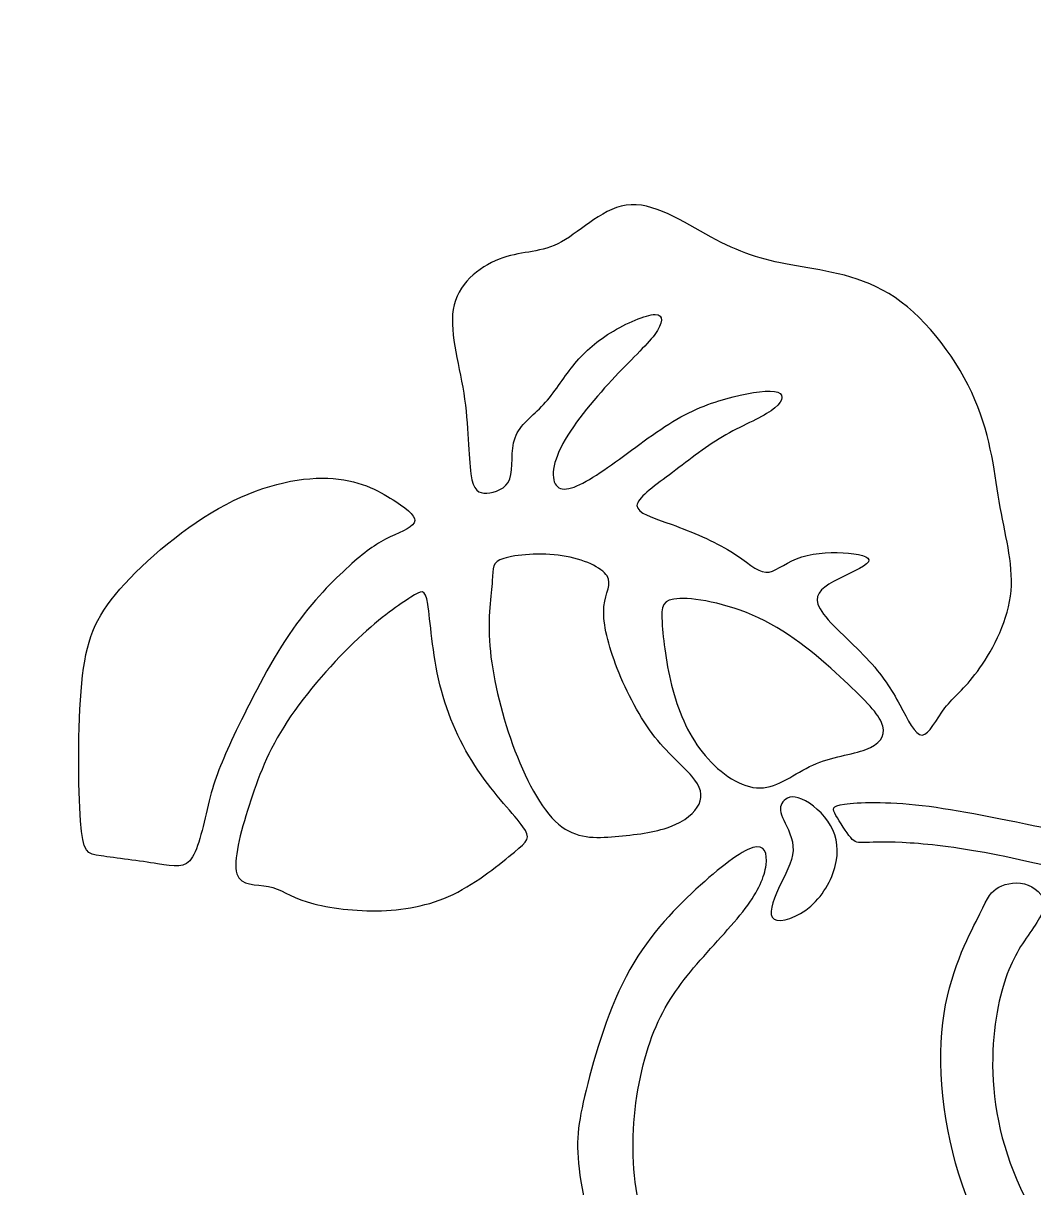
# Model space of a CAD drawing. Extents: x 0.5 to 20, y -0.3 to 15.2.
# Drawn here: x 14.206 to 16.017, y 4.227 to 6.314 of the extents above; entities that cross this region are included whole.
import ezdxf

# ---------------------------------------------------------------- set-up
doc = ezdxf.new("R2010")
doc.units = 0
doc.header["$MEASUREMENT"] = 0
doc.layers.add('LAYER_1', color=7, linetype='CONTINUOUS')

msp = doc.modelspace()

# ---------------------------------------------------------------- linework, layer by layer
at = {"layer": 'LAYER_1', "color": 250}
for points, knots in [([(15.63433, 0.77687), (15.63433, 0.77687), (0.50002, 0.77687), (0.50002, 0.77687), (0.50002, 0.77687), (0.50002, 0.77687), (0.50001, 0.77687), (0.50001, 0.77687), (0.50001, 0.77687), (0.50001, 0.77687), (0.5, 0.77687), (0.5, 0.77687), (0.5, 0.77687), (0.5, 0.77687), (0.5, 15.22313), (0.5, 15.22313), (0.5, 15.22313), (0.5, 15.22313), (19.07376, 15.22313), (19.07376, 15.22313), (19.07376, 15.22313), (19.07376, 15.22313), (19.07376, 7.82141), (19.07376, 7.82141)], [0, 0, 0, 0, 0.1428571, 0.1428571, 0.1428571, 0.1428571, 0.2857143, 0.2857143, 0.2857143, 0.2857143, 0.4285714, 0.4285714, 0.4285714, 0.4285714, 0.5714286, 0.5714286, 0.5714286, 0.5714286, 0.7142857, 0.7142857, 0.7142857, 0.7142857, 1, 1, 1, 1]), ([(15.63433, 1.1255), (15.63433, 1.1255), (0.7869, 1.1255), (0.7869, 1.1255), (0.7869, 1.1255), (0.7869, 1.1255), (0.78689, 1.1255), (0.78689, 1.1255), (0.78689, 1.1255), (0.78689, 1.1255), (0.78688, 1.1255), (0.78688, 1.1255), (0.78688, 1.1255), (0.78688, 1.1255), (0.78688, 14.8745), (0.78688, 14.8745), (0.78688, 14.8745), (0.78688, 14.8745), (18.78688, 14.8745), (18.78688, 14.8745), (18.78688, 14.8745), (18.78688, 14.8745), (18.78688, 7.82141), (18.78688, 7.82141)], [0, 0, 0, 0, 0.1428571, 0.1428571, 0.1428571, 0.1428571, 0.2857143, 0.2857143, 0.2857143, 0.2857143, 0.4285714, 0.4285714, 0.4285714, 0.4285714, 0.5714286, 0.5714286, 0.5714286, 0.5714286, 0.7142857, 0.7142857, 0.7142857, 0.7142857, 1, 1, 1, 1]), ([(16.05333, 4.8685), (15.95962, 4.88779), (15.88134, 4.90434), (15.81685, 4.91178), (15.81685, 4.91178), (15.75236, 4.91922), (15.70164, 4.91755), (15.67739, 4.91425), (15.67739, 4.91425), (15.65313, 4.91094), (15.65535, 4.90598), (15.66223, 4.89413), (15.66223, 4.89413), (15.66912, 4.88228), (15.68071, 4.86354), (15.6887, 4.85417), (15.6887, 4.85417), (15.69669, 4.8448), (15.7011, 4.8448), (15.71598, 4.84535), (15.71598, 4.84535), (15.73086, 4.8459), (15.75622, 4.847), (15.79507, 4.84452), (15.79507, 4.84452), (15.83393, 4.84204), (15.88631, 4.83597), (15.95245, 4.82275), (15.95245, 4.82275), (16.01859, 4.80952), (16.09853, 4.78912), (16.18369, 4.77176), (16.18369, 4.77176), (16.26885, 4.7544), (16.35926, 4.74006), (16.43973, 4.72188), (16.43973, 4.72188), (16.52021, 4.70369), (16.59078, 4.68163), (16.65416, 4.6764), (16.65416, 4.6764), (16.71755, 4.67116), (16.77378, 4.68274), (16.81401, 4.69348), (16.81401, 4.69348), (16.85425, 4.70423), (16.87851, 4.71416), (16.89642, 4.72353), (16.89642, 4.72353), (16.91433, 4.7329), (16.92592, 4.74172), (16.93776, 4.74145), (16.93776, 4.74145), (16.94961, 4.74117), (16.96175, 4.7318), (16.98324, 4.72491), (16.98324, 4.72491), (17.00473, 4.71802), (17.03561, 4.71361), (17.07446, 4.71801), (17.07446, 4.71801), (17.11332, 4.72242), (17.16018, 4.73566), (17.20372, 4.77286), (17.20372, 4.77286), (17.24727, 4.81006), (17.28751, 4.87126), (17.30763, 4.92693), (17.30763, 4.92693), (17.32775, 4.9826), (17.32775, 5.03276), (17.32362, 5.06776), (17.32362, 5.06776), (17.31949, 5.10276), (17.31121, 5.12262), (17.32471, 5.15265), (17.32471, 5.15265), (17.33822, 5.18269), (17.37351, 5.22294), (17.39279, 5.25876), (17.39279, 5.25876), (17.41208, 5.29459), (17.4154, 5.32601), (17.42035, 5.36128), (17.42035, 5.36128), (17.42531, 5.39656), (17.43194, 5.43571), (17.43717, 5.46519), (17.43717, 5.46519), (17.4424, 5.49468), (17.44627, 5.51454), (17.45922, 5.54182), (17.45922, 5.54182), (17.47217, 5.5691), (17.49422, 5.60384), (17.50938, 5.6347), (17.50938, 5.6347), (17.52454, 5.66557), (17.53281, 5.69258), (17.53887, 5.72069), (17.53887, 5.72069), (17.54493, 5.7488), (17.5488, 5.77802), (17.55623, 5.81357), (17.55623, 5.81357), (17.56367, 5.84912), (17.5747, 5.89102), (17.57525, 5.90948), (17.57525, 5.90948), (17.5758, 5.92795), (17.56588, 5.92299), (17.55238, 5.915), (17.55238, 5.915), (17.53887, 5.90701), (17.52178, 5.89597), (17.51214, 5.88413), (17.51214, 5.88413), (17.50249, 5.87228), (17.50028, 5.85959), (17.48899, 5.84775), (17.48899, 5.84775), (17.47769, 5.8359), (17.45728, 5.82487), (17.44736, 5.82267), (17.44736, 5.82267), (17.43744, 5.82046), (17.438, 5.82708), (17.43745, 5.8392), (17.43745, 5.8392), (17.4369, 5.85133), (17.43524, 5.86897), (17.43194, 5.89019), (17.43194, 5.89019), (17.42863, 5.91141), (17.42366, 5.93622), (17.42008, 5.97011), (17.42008, 5.97011), (17.4165, 6.00401), (17.41429, 6.04702), (17.40686, 6.06162), (17.40686, 6.06162), (17.39942, 6.07623), (17.38673, 6.06245), (17.37323, 6.0473), (17.37323, 6.0473), (17.35973, 6.03214), (17.34539, 6.01559), (17.33327, 5.99245), (17.33327, 5.99245), (17.32114, 5.9693), (17.31121, 5.93952), (17.30488, 5.90838), (17.30488, 5.90838), (17.29854, 5.87724), (17.29578, 5.84471), (17.29193, 5.83038), (17.29193, 5.83038), (17.28807, 5.81605), (17.2831, 5.81991), (17.2696, 5.82156), (17.2696, 5.82156), (17.2561, 5.82322), (17.23404, 5.82266), (17.21117, 5.82156), (17.21117, 5.82156), (17.1883, 5.82046), (17.16459, 5.8188), (17.13703, 5.82431), (17.13703, 5.82431), (17.10947, 5.82983), (17.07805, 5.84251), (17.06482, 5.84389), (17.06482, 5.84389), (17.05159, 5.84527), (17.05655, 5.83534), (17.0717, 5.81467), (17.0717, 5.81467), (17.08686, 5.794), (17.11223, 5.76258), (17.13675, 5.72593), (17.13675, 5.72593), (17.16128, 5.68927), (17.18499, 5.64737), (17.19821, 5.59253), (17.19821, 5.59253), (17.21144, 5.53768), (17.21421, 5.46988), (17.21118, 5.41449), (17.21118, 5.41449), (17.20814, 5.35909), (17.19932, 5.31609), (17.2018, 5.28137), (17.2018, 5.28137), (17.20428, 5.24664), (17.21806, 5.22018), (17.22853, 5.20199), (17.22853, 5.20199), (17.239, 5.1838), (17.24618, 5.17387), (17.24866, 5.14328), (17.24866, 5.14328), (17.25114, 5.11269), (17.24892, 5.06142), (17.24314, 5.01733), (17.24314, 5.01733), (17.23735, 4.97323), (17.22798, 4.9363), (17.21062, 4.90461), (17.21062, 4.90461), (17.19326, 4.87291), (17.16789, 4.84645), (17.13813, 4.82771), (17.13813, 4.82771), (17.10837, 4.80897), (17.07418, 4.79794), (17.04663, 4.79436), (17.04663, 4.79436), (17.01907, 4.79077), (16.99812, 4.79464), (16.98958, 4.80097), (16.98958, 4.80097), (16.98103, 4.80731), (16.9849, 4.81613), (16.99123, 4.82688), (16.99123, 4.82688), (16.99757, 4.83763), (17.00639, 4.85031), (17.01328, 4.86905), (17.01328, 4.86905), (17.02017, 4.88779), (17.02513, 4.9126), (17.02788, 4.94153), (17.02788, 4.94153), (17.03064, 4.97047), (17.0312, 5.00355), (17.03505, 5.02311), (17.03505, 5.02311), (17.03891, 5.04268), (17.04608, 5.04875), (17.05269, 5.06721), (17.05269, 5.06721), (17.0593, 5.08568), (17.06537, 5.11655), (17.06179, 5.16064), (17.06179, 5.16064), (17.05821, 5.20474), (17.04497, 5.26208), (17.03643, 5.30672), (17.03643, 5.30672), (17.02789, 5.35137), (17.02403, 5.38334), (17.02513, 5.41558), (17.02513, 5.41558), (17.02623, 5.44783), (17.0323, 5.48036), (17.03092, 5.49359), (17.03092, 5.49359), (17.02954, 5.50682), (17.02072, 5.50075), (17.0108, 5.49717), (17.0108, 5.49717), (17.00088, 5.49359), (16.98985, 5.49248), (16.97911, 5.48945), (16.97911, 5.48945), (16.96836, 5.48642), (16.95788, 5.48146), (16.95265, 5.48394), (16.95265, 5.48394), (16.94741, 5.48642), (16.94741, 5.49634), (16.94989, 5.51342), (16.94989, 5.51342), (16.95237, 5.53051), (16.95733, 5.55478), (16.9543, 5.58068), (16.9543, 5.58068), (16.95127, 5.60659), (16.94024, 5.63415), (16.93336, 5.65592), (16.93336, 5.65592), (16.92647, 5.67769), (16.9237, 5.69369), (16.91654, 5.7003), (16.91654, 5.7003), (16.90938, 5.70692), (16.89779, 5.70415), (16.89366, 5.69451), (16.89366, 5.69451), (16.88953, 5.68487), (16.89284, 5.66832), (16.89257, 5.65427), (16.89257, 5.65427), (16.89229, 5.64022), (16.88843, 5.62863), (16.89008, 5.61679), (16.89008, 5.61679), (16.89173, 5.60494), (16.89891, 5.5928), (16.90414, 5.56966), (16.90414, 5.56966), (16.90937, 5.54651), (16.91269, 5.51232), (16.90993, 5.50185), (16.90993, 5.50185), (16.90717, 5.49138), (16.89835, 5.50461), (16.88871, 5.51673), (16.88871, 5.51673), (16.87906, 5.52886), (16.86858, 5.53989), (16.85646, 5.54567), (16.85646, 5.54567), (16.84433, 5.55146), (16.83055, 5.55202), (16.82724, 5.54789), (16.82724, 5.54789), (16.82393, 5.54375), (16.83111, 5.53493), (16.83854, 5.51674), (16.83854, 5.51674), (16.84598, 5.49855), (16.85371, 5.47098), (16.85921, 5.44618), (16.85921, 5.44618), (16.86472, 5.42138), (16.86804, 5.39932), (16.86969, 5.3635), (16.86969, 5.3635), (16.87134, 5.32767), (16.87134, 5.27806), (16.87657, 5.23893), (16.87657, 5.23893), (16.88181, 5.19979), (16.89229, 5.17112), (16.89973, 5.1466), (16.89973, 5.1466), (16.90717, 5.12207), (16.91158, 5.10166), (16.91902, 5.08789), (16.91902, 5.08789), (16.92646, 5.07411), (16.93694, 5.06693), (16.94823, 5.05922), (16.94823, 5.05922), (16.95953, 5.05151), (16.97167, 5.04323), (16.97663, 5.03056), (16.97663, 5.03056), (16.98159, 5.01788), (16.97938, 5.00079), (16.97498, 4.97544), (16.97498, 4.97544), (16.97057, 4.95008), (16.96394, 4.91645), (16.95072, 4.88724), (16.95072, 4.88724), (16.93749, 4.85803), (16.91764, 4.83322), (16.88678, 4.81063), (16.88678, 4.81063), (16.85591, 4.78803), (16.81401, 4.76762), (16.7713, 4.75715), (16.7713, 4.75715), (16.72858, 4.74668), (16.68502, 4.74613), (16.61723, 4.75577), (16.61723, 4.75577), (16.54943, 4.76542), (16.45737, 4.78527), (16.35678, 4.80621), (16.35678, 4.80621), (16.25618, 4.82716), (16.14703, 4.84921), (16.05333, 4.8685)], [0, 0, 0, 0, 0.0105263, 0.0105263, 0.0105263, 0.0105263, 0.0210526, 0.0210526, 0.0210526, 0.0210526, 0.0315789, 0.0315789, 0.0315789, 0.0315789, 0.0421053, 0.0421053, 0.0421053, 0.0421053, 0.0526316, 0.0526316, 0.0526316, 0.0526316, 0.0631579, 0.0631579, 0.0631579, 0.0631579, 0.0736842, 0.0736842, 0.0736842, 0.0736842, 0.0842105, 0.0842105, 0.0842105, 0.0842105, 0.0947368, 0.0947368, 0.0947368, 0.0947368, 0.1052632, 0.1052632, 0.1052632, 0.1052632, 0.1157895, 0.1157895, 0.1157895, 0.1157895, 0.1263158, 0.1263158, 0.1263158, 0.1263158, 0.1368421, 0.1368421, 0.1368421, 0.1368421, 0.1473684, 0.1473684, 0.1473684, 0.1473684, 0.1578947, 0.1578947, 0.1578947, 0.1578947, 0.1684211, 0.1684211, 0.1684211, 0.1684211, 0.1789474, 0.1789474, 0.1789474, 0.1789474, 0.1894737, 0.1894737, 0.1894737, 0.1894737, 0.2, 0.2, 0.2, 0.2, 0.2105263, 0.2105263, 0.2105263, 0.2105263, 0.2210526, 0.2210526, 0.2210526, 0.2210526, 0.2315789, 0.2315789, 0.2315789, 0.2315789, 0.2421053, 0.2421053, 0.2421053, 0.2421053, 0.2526316, 0.2526316, 0.2526316, 0.2526316, 0.2631579, 0.2631579, 0.2631579, 0.2631579, 0.2736842, 0.2736842, 0.2736842, 0.2736842, 0.2842105, 0.2842105, 0.2842105, 0.2842105, 0.2947368, 0.2947368, 0.2947368, 0.2947368, 0.3052632, 0.3052632, 0.3052632, 0.3052632, 0.3157895, 0.3157895, 0.3157895, 0.3157895, 0.3263158, 0.3263158, 0.3263158, 0.3263158, 0.3368421, 0.3368421, 0.3368421, 0.3368421, 0.3473684, 0.3473684, 0.3473684, 0.3473684, 0.3578947, 0.3578947, 0.3578947, 0.3578947, 0.3684211, 0.3684211, 0.3684211, 0.3684211, 0.3789474, 0.3789474, 0.3789474, 0.3789474, 0.3894737, 0.3894737, 0.3894737, 0.3894737, 0.4, 0.4, 0.4, 0.4, 0.4105263, 0.4105263, 0.4105263, 0.4105263, 0.4210526, 0.4210526, 0.4210526, 0.4210526, 0.4315789, 0.4315789, 0.4315789, 0.4315789, 0.4421053, 0.4421053, 0.4421053, 0.4421053, 0.4526316, 0.4526316, 0.4526316, 0.4526316, 0.4631579, 0.4631579, 0.4631579, 0.4631579, 0.4736842, 0.4736842, 0.4736842, 0.4736842, 0.4842105, 0.4842105, 0.4842105, 0.4842105, 0.4947368, 0.4947368, 0.4947368, 0.4947368, 0.5052632, 0.5052632, 0.5052632, 0.5052632, 0.5157895, 0.5157895, 0.5157895, 0.5157895, 0.5263158, 0.5263158, 0.5263158, 0.5263158, 0.5368421, 0.5368421, 0.5368421, 0.5368421, 0.5473684, 0.5473684, 0.5473684, 0.5473684, 0.5578947, 0.5578947, 0.5578947, 0.5578947, 0.5684211, 0.5684211, 0.5684211, 0.5684211, 0.5789474, 0.5789474, 0.5789474, 0.5789474, 0.5894737, 0.5894737, 0.5894737, 0.5894737, 0.6, 0.6, 0.6, 0.6, 0.6105263, 0.6105263, 0.6105263, 0.6105263, 0.6210526, 0.6210526, 0.6210526, 0.6210526, 0.6315789, 0.6315789, 0.6315789, 0.6315789, 0.6421053, 0.6421053, 0.6421053, 0.6421053, 0.6526316, 0.6526316, 0.6526316, 0.6526316, 0.6631579, 0.6631579, 0.6631579, 0.6631579, 0.6736842, 0.6736842, 0.6736842, 0.6736842, 0.6842105, 0.6842105, 0.6842105, 0.6842105, 0.6947368, 0.6947368, 0.6947368, 0.6947368, 0.7052632, 0.7052632, 0.7052632, 0.7052632, 0.7157895, 0.7157895, 0.7157895, 0.7157895, 0.7263158, 0.7263158, 0.7263158, 0.7263158, 0.7368421, 0.7368421, 0.7368421, 0.7368421, 0.7473684, 0.7473684, 0.7473684, 0.7473684, 0.7578947, 0.7578947, 0.7578947, 0.7578947, 0.7684211, 0.7684211, 0.7684211, 0.7684211, 0.7789474, 0.7789474, 0.7789474, 0.7789474, 0.7894737, 0.7894737, 0.7894737, 0.7894737, 0.8, 0.8, 0.8, 0.8, 0.8105263, 0.8105263, 0.8105263, 0.8105263, 0.8210526, 0.8210526, 0.8210526, 0.8210526, 0.8315789, 0.8315789, 0.8315789, 0.8315789, 0.8421053, 0.8421053, 0.8421053, 0.8421053, 0.8526316, 0.8526316, 0.8526316, 0.8526316, 0.8631579, 0.8631579, 0.8631579, 0.8631579, 0.8736842, 0.8736842, 0.8736842, 0.8736842, 0.8842105, 0.8842105, 0.8842105, 0.8842105, 0.8947368, 0.8947368, 0.8947368, 0.8947368, 0.9052632, 0.9052632, 0.9052632, 0.9052632, 0.9157895, 0.9157895, 0.9157895, 0.9157895, 0.9263158, 0.9263158, 0.9263158, 0.9263158, 0.9368421, 0.9368421, 0.9368421, 0.9368421, 0.9473684, 0.9473684, 0.9473684, 0.9473684, 0.9578947, 0.9578947, 0.9578947, 0.9578947, 0.9684211, 0.9684211, 0.9684211, 0.9684211, 0.9789474, 0.9789474, 0.9789474, 0.9789474, 1, 1, 1, 1]), ([(15.00791, 5.50604), (15.0035, 5.53663), (15.00406, 5.59342), (14.99497, 5.65074), (14.99497, 5.65074), (14.98587, 5.70806), (14.96712, 5.76595), (14.97787, 5.80921), (14.97787, 5.80921), (14.98862, 5.85248), (15.02886, 5.88115), (15.06524, 5.89355), (15.06524, 5.89355), (15.10162, 5.90596), (15.13415, 5.90209), (15.17053, 5.92221), (15.17053, 5.92221), (15.20691, 5.94233), (15.24715, 5.98644), (15.2951, 5.98864), (15.2951, 5.98864), (15.34306, 5.99084), (15.39874, 5.95115), (15.44752, 5.92552), (15.44752, 5.92552), (15.4963, 5.89989), (15.53819, 5.88831), (15.59138, 5.87895), (15.59138, 5.87895), (15.64457, 5.86958), (15.70907, 5.8624), (15.76832, 5.82217), (15.76832, 5.82217), (15.82758, 5.78193), (15.8816, 5.70861), (15.91136, 5.63916), (15.91136, 5.63916), (15.94113, 5.56971), (15.94665, 5.50411), (15.95684, 5.44624), (15.95684, 5.44624), (15.96704, 5.38836), (15.98193, 5.33819), (15.97504, 5.28721), (15.97504, 5.28721), (15.96815, 5.23622), (15.93948, 5.1844), (15.91578, 5.15216), (15.91578, 5.15216), (15.89208, 5.11991), (15.87333, 5.10723), (15.85763, 5.08684), (15.85763, 5.08684), (15.84192, 5.06644), (15.82923, 5.03833), (15.81656, 5.03806), (15.81656, 5.03806), (15.80388, 5.03778), (15.7912, 5.06534), (15.7766, 5.09235), (15.7766, 5.09235), (15.76199, 5.11936), (15.74544, 5.14582), (15.71678, 5.17613), (15.71678, 5.17613), (15.68812, 5.20645), (15.64733, 5.24063), (15.63383, 5.26405), (15.63383, 5.26405), (15.62032, 5.28748), (15.6341, 5.30016), (15.6578, 5.31311), (15.6578, 5.31311), (15.6815, 5.32607), (15.71514, 5.3393), (15.72037, 5.34867), (15.72037, 5.34867), (15.72561, 5.35804), (15.70245, 5.36355), (15.67489, 5.36493), (15.67489, 5.36493), (15.64733, 5.36631), (15.61536, 5.36354), (15.59166, 5.35418), (15.59166, 5.35418), (15.56796, 5.34481), (15.55252, 5.32882), (15.53627, 5.32992), (15.53627, 5.32992), (15.52001, 5.33103), (15.50291, 5.34922), (15.4737, 5.36713), (15.4737, 5.36713), (15.44449, 5.38505), (15.40314, 5.40269), (15.36842, 5.41536), (15.36842, 5.41536), (15.33369, 5.42804), (15.30557, 5.43577), (15.30557, 5.44927), (15.30557, 5.44927), (15.30557, 5.46277), (15.33369, 5.48207), (15.36373, 5.50466), (15.36373, 5.50466), (15.39377, 5.52726), (15.42574, 5.55318), (15.45881, 5.57274), (15.45881, 5.57274), (15.49188, 5.59231), (15.52607, 5.60554), (15.54591, 5.61932), (15.54591, 5.61932), (15.56575, 5.6331), (15.57127, 5.64743), (15.55777, 5.65239), (15.55777, 5.65239), (15.54426, 5.65735), (15.51173, 5.65294), (15.47784, 5.6444), (15.47784, 5.6444), (15.44394, 5.63586), (15.40865, 5.62317), (15.37007, 5.60003), (15.37007, 5.60003), (15.33149, 5.57688), (15.28959, 5.54324), (15.25294, 5.51762), (15.25294, 5.51762), (15.21628, 5.49199), (15.18486, 5.47434), (15.16833, 5.48013), (15.16833, 5.48013), (15.15179, 5.48592), (15.15013, 5.51514), (15.16887, 5.55317), (15.16887, 5.55317), (15.18761, 5.5912), (15.22676, 5.63806), (15.26038, 5.67416), (15.26038, 5.67416), (15.294, 5.71026), (15.32211, 5.73563), (15.33726, 5.75602), (15.33726, 5.75602), (15.35242, 5.77641), (15.35464, 5.79185), (15.3381, 5.79185), (15.3381, 5.79185), (15.32156, 5.79185), (15.28628, 5.77641), (15.25817, 5.75905), (15.25817, 5.75905), (15.23006, 5.74169), (15.20911, 5.72239), (15.19093, 5.6998), (15.19093, 5.6998), (15.17274, 5.6772), (15.15729, 5.65128), (15.138, 5.63062), (15.138, 5.63062), (15.11871, 5.60995), (15.09556, 5.59451), (15.08702, 5.57109), (15.08702, 5.57109), (15.07847, 5.54766), (15.08454, 5.51624), (15.07765, 5.4975), (15.07765, 5.4975), (15.07076, 5.47876), (15.05091, 5.47269), (15.03631, 5.47187), (15.03631, 5.47187), (15.0217, 5.47104), (15.01232, 5.47545), (15.00791, 5.50604)], [0, 0, 0, 0, 0.0222222, 0.0222222, 0.0222222, 0.0222222, 0.0444444, 0.0444444, 0.0444444, 0.0444444, 0.0666667, 0.0666667, 0.0666667, 0.0666667, 0.0888889, 0.0888889, 0.0888889, 0.0888889, 0.1111111, 0.1111111, 0.1111111, 0.1111111, 0.1333333, 0.1333333, 0.1333333, 0.1333333, 0.1555556, 0.1555556, 0.1555556, 0.1555556, 0.1777778, 0.1777778, 0.1777778, 0.1777778, 0.2, 0.2, 0.2, 0.2, 0.2222222, 0.2222222, 0.2222222, 0.2222222, 0.2444444, 0.2444444, 0.2444444, 0.2444444, 0.2666667, 0.2666667, 0.2666667, 0.2666667, 0.2888889, 0.2888889, 0.2888889, 0.2888889, 0.3111111, 0.3111111, 0.3111111, 0.3111111, 0.3333333, 0.3333333, 0.3333333, 0.3333333, 0.3555556, 0.3555556, 0.3555556, 0.3555556, 0.3777778, 0.3777778, 0.3777778, 0.3777778, 0.4, 0.4, 0.4, 0.4, 0.4222222, 0.4222222, 0.4222222, 0.4222222, 0.4444444, 0.4444444, 0.4444444, 0.4444444, 0.4666667, 0.4666667, 0.4666667, 0.4666667, 0.4888889, 0.4888889, 0.4888889, 0.4888889, 0.5111111, 0.5111111, 0.5111111, 0.5111111, 0.5333333, 0.5333333, 0.5333333, 0.5333333, 0.5555556, 0.5555556, 0.5555556, 0.5555556, 0.5777778, 0.5777778, 0.5777778, 0.5777778, 0.6, 0.6, 0.6, 0.6, 0.6222222, 0.6222222, 0.6222222, 0.6222222, 0.6444444, 0.6444444, 0.6444444, 0.6444444, 0.6666667, 0.6666667, 0.6666667, 0.6666667, 0.6888889, 0.6888889, 0.6888889, 0.6888889, 0.7111111, 0.7111111, 0.7111111, 0.7111111, 0.7333333, 0.7333333, 0.7333333, 0.7333333, 0.7555556, 0.7555556, 0.7555556, 0.7555556, 0.7777778, 0.7777778, 0.7777778, 0.7777778, 0.8, 0.8, 0.8, 0.8, 0.8222222, 0.8222222, 0.8222222, 0.8222222, 0.8444444, 0.8444444, 0.8444444, 0.8444444, 0.8666667, 0.8666667, 0.8666667, 0.8666667, 0.8888889, 0.8888889, 0.8888889, 0.8888889, 0.9111111, 0.9111111, 0.9111111, 0.9111111, 0.9333333, 0.9333333, 0.9333333, 0.9333333, 0.9555556, 0.9555556, 0.9555556, 0.9555556, 1, 1, 1, 1]), ([(14.87315, 5.45643), (14.84862, 5.47269), (14.81333, 5.49364), (14.76125, 5.49777), (14.76125, 5.49777), (14.70916, 5.50191), (14.64025, 5.48922), (14.56887, 5.45147), (14.56887, 5.45147), (14.49749, 5.41371), (14.42362, 5.35087), (14.3787, 5.29933), (14.3787, 5.29933), (14.33378, 5.24779), (14.31778, 5.20755), (14.31034, 5.13093), (14.31034, 5.13093), (14.3029, 5.05431), (14.30401, 4.94131), (14.30814, 4.88399), (14.30814, 4.88399), (14.31227, 4.82666), (14.31945, 4.825), (14.34507, 4.82142), (14.34507, 4.82142), (14.3707, 4.81784), (14.41481, 4.81232), (14.44607, 4.80739), (14.44607, 4.80739), (14.47734, 4.80246), (14.49579, 4.7981), (14.50901, 4.81959), (14.50901, 4.81959), (14.52224, 4.84109), (14.53025, 4.88843), (14.54059, 4.92726), (14.54059, 4.92726), (14.55094, 4.96609), (14.56363, 4.99643), (14.58733, 5.04604), (14.58733, 5.04604), (14.61103, 5.09565), (14.64577, 5.16456), (14.68187, 5.21802), (14.68187, 5.21802), (14.71797, 5.27149), (14.75546, 5.30953), (14.78412, 5.33598), (14.78412, 5.33598), (14.81278, 5.36244), (14.83263, 5.37733), (14.85467, 5.3889), (14.85467, 5.3889), (14.87672, 5.40048), (14.90098, 5.40875), (14.90621, 5.41867), (14.90621, 5.41867), (14.91145, 5.42859), (14.89767, 5.44018), (14.87315, 5.45643)], [0, 0, 0, 0, 0.0625, 0.0625, 0.0625, 0.0625, 0.125, 0.125, 0.125, 0.125, 0.1875, 0.1875, 0.1875, 0.1875, 0.25, 0.25, 0.25, 0.25, 0.3125, 0.3125, 0.3125, 0.3125, 0.375, 0.375, 0.375, 0.375, 0.4375, 0.4375, 0.4375, 0.4375, 0.5, 0.5, 0.5, 0.5, 0.5625, 0.5625, 0.5625, 0.5625, 0.625, 0.625, 0.625, 0.625, 0.6875, 0.6875, 0.6875, 0.6875, 0.75, 0.75, 0.75, 0.75, 0.8125, 0.8125, 0.8125, 0.8125, 0.875, 0.875, 0.875, 0.875, 1, 1, 1, 1]), ([(15.06661, 5.35473), (15.08784, 5.36134), (15.13304, 5.36521), (15.17162, 5.35942), (15.17162, 5.35942), (15.21021, 5.35363), (15.24219, 5.33819), (15.25183, 5.32331), (15.25183, 5.32331), (15.26148, 5.30843), (15.2488, 5.29409), (15.24632, 5.26874), (15.24632, 5.26874), (15.24383, 5.24338), (15.25156, 5.207), (15.26726, 5.16511), (15.26726, 5.16511), (15.28297, 5.12322), (15.30668, 5.07581), (15.33286, 5.04081), (15.33286, 5.04081), (15.35904, 5.00581), (15.38771, 4.98321), (15.40397, 4.9642), (15.40397, 4.9642), (15.42023, 4.94518), (15.42409, 4.92973), (15.41693, 4.9143), (15.41693, 4.9143), (15.40976, 4.89887), (15.39157, 4.88343), (15.36456, 4.87351), (15.36456, 4.87351), (15.33755, 4.86359), (15.30172, 4.85918), (15.26645, 4.85615), (15.26645, 4.85615), (15.23117, 4.85312), (15.19643, 4.85146), (15.16474, 4.87847), (15.16474, 4.87847), (15.13305, 4.90548), (15.10438, 4.96116), (15.08261, 5.02124), (15.08261, 5.02124), (15.06084, 5.08132), (15.04595, 5.14582), (15.04182, 5.1979), (15.04182, 5.1979), (15.03768, 5.24999), (15.0443, 5.28969), (15.04623, 5.31421), (15.04623, 5.31421), (15.04816, 5.33874), (15.04539, 5.34812), (15.06661, 5.35473)], [0, 0, 0, 0, 0.0666667, 0.0666667, 0.0666667, 0.0666667, 0.1333333, 0.1333333, 0.1333333, 0.1333333, 0.2, 0.2, 0.2, 0.2, 0.2666667, 0.2666667, 0.2666667, 0.2666667, 0.3333333, 0.3333333, 0.3333333, 0.3333333, 0.4, 0.4, 0.4, 0.4, 0.4666667, 0.4666667, 0.4666667, 0.4666667, 0.5333333, 0.5333333, 0.5333333, 0.5333333, 0.6, 0.6, 0.6, 0.6, 0.6666667, 0.6666667, 0.6666667, 0.6666667, 0.7333333, 0.7333333, 0.7333333, 0.7333333, 0.8, 0.8, 0.8, 0.8, 0.8666667, 0.8666667, 0.8666667, 0.8666667, 1, 1, 1, 1]), ([(14.93047, 5.27288), (14.93515, 5.24449), (14.93847, 5.1844), (14.95224, 5.12818), (14.95224, 5.12818), (14.96602, 5.07196), (14.99028, 5.01958), (15.02032, 4.97521), (15.02032, 4.97521), (15.05036, 4.93084), (15.08619, 4.89446), (15.10107, 4.87379), (15.10107, 4.87379), (15.11596, 4.85312), (15.10989, 4.84816), (15.08592, 4.82832), (15.08592, 4.82832), (15.06194, 4.80847), (15.02004, 4.77374), (14.97595, 4.75252), (14.97595, 4.75252), (14.93185, 4.7313), (14.88554, 4.72357), (14.83897, 4.72302), (14.83897, 4.72302), (14.79239, 4.72247), (14.74553, 4.7291), (14.71412, 4.73901), (14.71412, 4.73901), (14.6827, 4.74893), (14.6667, 4.76217), (14.64493, 4.76658), (14.64493, 4.76658), (14.62316, 4.77099), (14.5956, 4.76657), (14.58844, 4.78945), (14.58844, 4.78945), (14.58127, 4.81233), (14.5945, 4.86249), (14.61021, 4.91182), (14.61021, 4.91182), (14.62592, 4.96115), (14.64411, 5.00967), (14.67856, 5.0623), (14.67856, 5.0623), (14.71301, 5.11494), (14.76373, 5.17173), (14.80562, 5.21114), (14.80562, 5.21114), (14.84751, 5.25055), (14.88059, 5.2726), (14.90015, 5.28527), (14.90015, 5.28527), (14.91972, 5.29795), (14.92579, 5.30127), (14.93047, 5.27288)], [0, 0, 0, 0, 0.0666667, 0.0666667, 0.0666667, 0.0666667, 0.1333333, 0.1333333, 0.1333333, 0.1333333, 0.2, 0.2, 0.2, 0.2, 0.2666667, 0.2666667, 0.2666667, 0.2666667, 0.3333333, 0.3333333, 0.3333333, 0.3333333, 0.4, 0.4, 0.4, 0.4, 0.4666667, 0.4666667, 0.4666667, 0.4666667, 0.5333333, 0.5333333, 0.5333333, 0.5333333, 0.6, 0.6, 0.6, 0.6, 0.6666667, 0.6666667, 0.6666667, 0.6666667, 0.7333333, 0.7333333, 0.7333333, 0.7333333, 0.8, 0.8, 0.8, 0.8, 0.8666667, 0.8666667, 0.8666667, 0.8666667, 1, 1, 1, 1]), ([(15.38219, 5.2828), (15.41416, 5.28363), (15.47646, 5.27259), (15.53461, 5.24283), (15.53461, 5.24283), (15.59276, 5.21307), (15.64678, 5.16455), (15.68398, 5.12928), (15.68398, 5.12928), (15.72119, 5.094), (15.7416, 5.07195), (15.74628, 5.05376), (15.74628, 5.05376), (15.75097, 5.03557), (15.73993, 5.02124), (15.71568, 5.01215), (15.71568, 5.01215), (15.69143, 5.00305), (15.65395, 4.99919), (15.62088, 4.98431), (15.62088, 4.98431), (15.58781, 4.96943), (15.55913, 4.94351), (15.52606, 4.94324), (15.52606, 4.94324), (15.49299, 4.94296), (15.45551, 4.96833), (15.42768, 5.0014), (15.42768, 5.0014), (15.39984, 5.03447), (15.38164, 5.07526), (15.36979, 5.11908), (15.36979, 5.11908), (15.35794, 5.1629), (15.35243, 5.20976), (15.3505, 5.23952), (15.3505, 5.23952), (15.34857, 5.26929), (15.35023, 5.28197), (15.38219, 5.2828)], [0, 0, 0, 0, 0.0909091, 0.0909091, 0.0909091, 0.0909091, 0.1818182, 0.1818182, 0.1818182, 0.1818182, 0.2727273, 0.2727273, 0.2727273, 0.2727273, 0.3636364, 0.3636364, 0.3636364, 0.3636364, 0.4545455, 0.4545455, 0.4545455, 0.4545455, 0.5454545, 0.5454545, 0.5454545, 0.5454545, 0.6363636, 0.6363636, 0.6363636, 0.6363636, 0.7272727, 0.7272727, 0.7272727, 0.7272727, 0.8181818, 0.8181818, 0.8181818, 0.8181818, 1, 1, 1, 1]), ([(15.56519, 4.91535), (15.56933, 4.92307), (15.57871, 4.93024), (15.59469, 4.92556), (15.59469, 4.92556), (15.61068, 4.92087), (15.63328, 4.90432), (15.64761, 4.88393), (15.64761, 4.88393), (15.66194, 4.86354), (15.66801, 4.83928), (15.66278, 4.81145), (15.66278, 4.81145), (15.65754, 4.78361), (15.64099, 4.75219), (15.61729, 4.73152), (15.61729, 4.73152), (15.59359, 4.71085), (15.56272, 4.70093), (15.55142, 4.70809), (15.55142, 4.70809), (15.54012, 4.71526), (15.54839, 4.73952), (15.55941, 4.76322), (15.55941, 4.76322), (15.57044, 4.78692), (15.58422, 4.81007), (15.58532, 4.83129), (15.58532, 4.83129), (15.58643, 4.85251), (15.57484, 4.87181), (15.56851, 4.88559), (15.56851, 4.88559), (15.56217, 4.89937), (15.56106, 4.90764), (15.56519, 4.91535)], [0, 0, 0, 0, 0.1, 0.1, 0.1, 0.1, 0.2, 0.2, 0.2, 0.2, 0.3, 0.3, 0.3, 0.3, 0.4, 0.4, 0.4, 0.4, 0.5, 0.5, 0.5, 0.5, 0.6, 0.6, 0.6, 0.6, 0.7, 0.7, 0.7, 0.7, 0.8, 0.8, 0.8, 0.8, 1, 1, 1, 1]), ([(15.21168, 4.39039), (15.22546, 4.44909), (15.25028, 4.53675), (15.2861, 4.60509), (15.2861, 4.60509), (15.32193, 4.67344), (15.36879, 4.72251), (15.41123, 4.76164), (15.41123, 4.76164), (15.45367, 4.80077), (15.49171, 4.83), (15.5132, 4.83634), (15.5132, 4.83634), (15.5347, 4.84268), (15.53966, 4.82613), (15.53691, 4.80519), (15.53691, 4.80519), (15.53415, 4.78425), (15.52367, 4.75888), (15.4997, 4.72719), (15.4997, 4.72719), (15.47572, 4.6955), (15.43823, 4.65746), (15.40709, 4.62053), (15.40709, 4.62053), (15.37595, 4.5836), (15.35114, 4.54777), (15.3324, 4.49761), (15.3324, 4.49761), (15.31366, 4.44745), (15.30098, 4.38295), (15.29878, 4.31929), (15.29878, 4.31929), (15.29657, 4.25562), (15.30484, 4.19278), (15.32826, 4.13766), (15.32826, 4.13766), (15.35169, 4.08254), (15.39029, 4.03512), (15.43824, 4.00012), (15.43824, 4.00012), (15.48619, 3.96512), (15.54353, 3.94252), (15.60691, 3.92709), (15.60691, 3.92709), (15.6703, 3.91166), (15.73976, 3.90338), (15.81031, 3.90228), (15.81031, 3.90228), (15.88087, 3.90118), (15.95253, 3.90725), (16.00875, 3.90835), (16.00875, 3.90835), (16.06498, 3.90945), (16.10577, 3.90559), (16.12864, 3.8965), (16.12864, 3.8965), (16.15152, 3.8874), (16.15648, 3.87307), (16.15455, 3.85819), (16.15455, 3.85819), (16.15262, 3.84331), (16.1438, 3.82787), (16.09144, 3.82126), (16.09144, 3.82126), (16.03907, 3.81464), (15.94315, 3.81685), (15.84201, 3.82153), (15.84201, 3.82153), (15.74086, 3.82621), (15.63447, 3.83339), (15.53663, 3.85957), (15.53663, 3.85957), (15.43879, 3.88575), (15.34949, 3.93095), (15.29354, 4.00288), (15.29354, 4.00288), (15.23759, 4.07482), (15.21499, 4.17349), (15.20507, 4.2377), (15.20507, 4.2377), (15.19514, 4.30192), (15.19791, 4.33169), (15.21168, 4.39039)], [0, 0, 0, 0, 0.0454545, 0.0454545, 0.0454545, 0.0454545, 0.0909091, 0.0909091, 0.0909091, 0.0909091, 0.1363636, 0.1363636, 0.1363636, 0.1363636, 0.1818182, 0.1818182, 0.1818182, 0.1818182, 0.2272727, 0.2272727, 0.2272727, 0.2272727, 0.2727273, 0.2727273, 0.2727273, 0.2727273, 0.3181818, 0.3181818, 0.3181818, 0.3181818, 0.3636364, 0.3636364, 0.3636364, 0.3636364, 0.4090909, 0.4090909, 0.4090909, 0.4090909, 0.4545455, 0.4545455, 0.4545455, 0.4545455, 0.5, 0.5, 0.5, 0.5, 0.5454545, 0.5454545, 0.5454545, 0.5454545, 0.5909091, 0.5909091, 0.5909091, 0.5909091, 0.6363636, 0.6363636, 0.6363636, 0.6363636, 0.6818182, 0.6818182, 0.6818182, 0.6818182, 0.7272727, 0.7272727, 0.7272727, 0.7272727, 0.7727273, 0.7727273, 0.7727273, 0.7727273, 0.8181818, 0.8181818, 0.8181818, 0.8181818, 0.8636364, 0.8636364, 0.8636364, 0.8636364, 0.9090909, 0.9090909, 0.9090909, 0.9090909, 1, 1, 1, 1]), ([(15.91335, 4.704), (15.89406, 4.66514), (15.85987, 4.59843), (15.85188, 4.50501), (15.85188, 4.50501), (15.84389, 4.41158), (15.86208, 4.2914), (15.90314, 4.19384), (15.90314, 4.19384), (15.94421, 4.09628), (16.00816, 4.0213), (16.10324, 3.96122), (16.10324, 3.96122), (16.19833, 3.90114), (16.32456, 3.85594), (16.48634, 3.83197), (16.48634, 3.83197), (16.64812, 3.80799), (16.84547, 3.80522), (16.98823, 3.81046), (16.98823, 3.81046), (17.13099, 3.8157), (17.2192, 3.82893), (17.2903, 3.83995), (17.2903, 3.83995), (17.36141, 3.85098), (17.41543, 3.8598), (17.44657, 3.87165), (17.44657, 3.87165), (17.47771, 3.8835), (17.48599, 3.89838), (17.48874, 3.91326), (17.48874, 3.91326), (17.4915, 3.92814), (17.48873, 3.94303), (17.47165, 3.94744), (17.47165, 3.94744), (17.45456, 3.95185), (17.42314, 3.94578), (17.36968, 3.93779), (17.36968, 3.93779), (17.31621, 3.9298), (17.24068, 3.91988), (17.15497, 3.91272), (17.15497, 3.91272), (17.06926, 3.90555), (16.97334, 3.90114), (16.8642, 3.89949), (16.8642, 3.89949), (16.75506, 3.89783), (16.63269, 3.89893), (16.52741, 3.91436), (16.52741, 3.91436), (16.42213, 3.92979), (16.33392, 3.95957), (16.25648, 3.99181), (16.25648, 3.99181), (16.17904, 4.02405), (16.11233, 4.05879), (16.05997, 4.11942), (16.05997, 4.11942), (16.00761, 4.18005), (15.96957, 4.2666), (15.95331, 4.34625), (15.95331, 4.34625), (15.93705, 4.4259), (15.94256, 4.49866), (15.95303, 4.5513), (15.95303, 4.5513), (15.9635, 4.60394), (15.97895, 4.63647), (15.99658, 4.66403), (15.99658, 4.66403), (16.01422, 4.69159), (16.03407, 4.71419), (16.03517, 4.73293), (16.03517, 4.73293), (16.03627, 4.75167), (16.01863, 4.76656), (15.99989, 4.77124), (15.99989, 4.77124), (15.98115, 4.77593), (15.9613, 4.77041), (15.94918, 4.76215), (15.94918, 4.76215), (15.93705, 4.75388), (15.93264, 4.74285), (15.91335, 4.704)], [0, 0, 0, 0, 0.0434783, 0.0434783, 0.0434783, 0.0434783, 0.0869565, 0.0869565, 0.0869565, 0.0869565, 0.1304348, 0.1304348, 0.1304348, 0.1304348, 0.173913, 0.173913, 0.173913, 0.173913, 0.2173913, 0.2173913, 0.2173913, 0.2173913, 0.2608696, 0.2608696, 0.2608696, 0.2608696, 0.3043478, 0.3043478, 0.3043478, 0.3043478, 0.3478261, 0.3478261, 0.3478261, 0.3478261, 0.3913043, 0.3913043, 0.3913043, 0.3913043, 0.4347826, 0.4347826, 0.4347826, 0.4347826, 0.4782609, 0.4782609, 0.4782609, 0.4782609, 0.5217391, 0.5217391, 0.5217391, 0.5217391, 0.5652174, 0.5652174, 0.5652174, 0.5652174, 0.6086957, 0.6086957, 0.6086957, 0.6086957, 0.6521739, 0.6521739, 0.6521739, 0.6521739, 0.6956522, 0.6956522, 0.6956522, 0.6956522, 0.7391304, 0.7391304, 0.7391304, 0.7391304, 0.7826087, 0.7826087, 0.7826087, 0.7826087, 0.826087, 0.826087, 0.826087, 0.826087, 0.8695652, 0.8695652, 0.8695652, 0.8695652, 0.9130435, 0.9130435, 0.9130435, 0.9130435, 1, 1, 1, 1])]:
    msp.add_open_spline(points, degree=3, knots=knots, dxfattribs=at)

doc.saveas('drawing.dxf')
